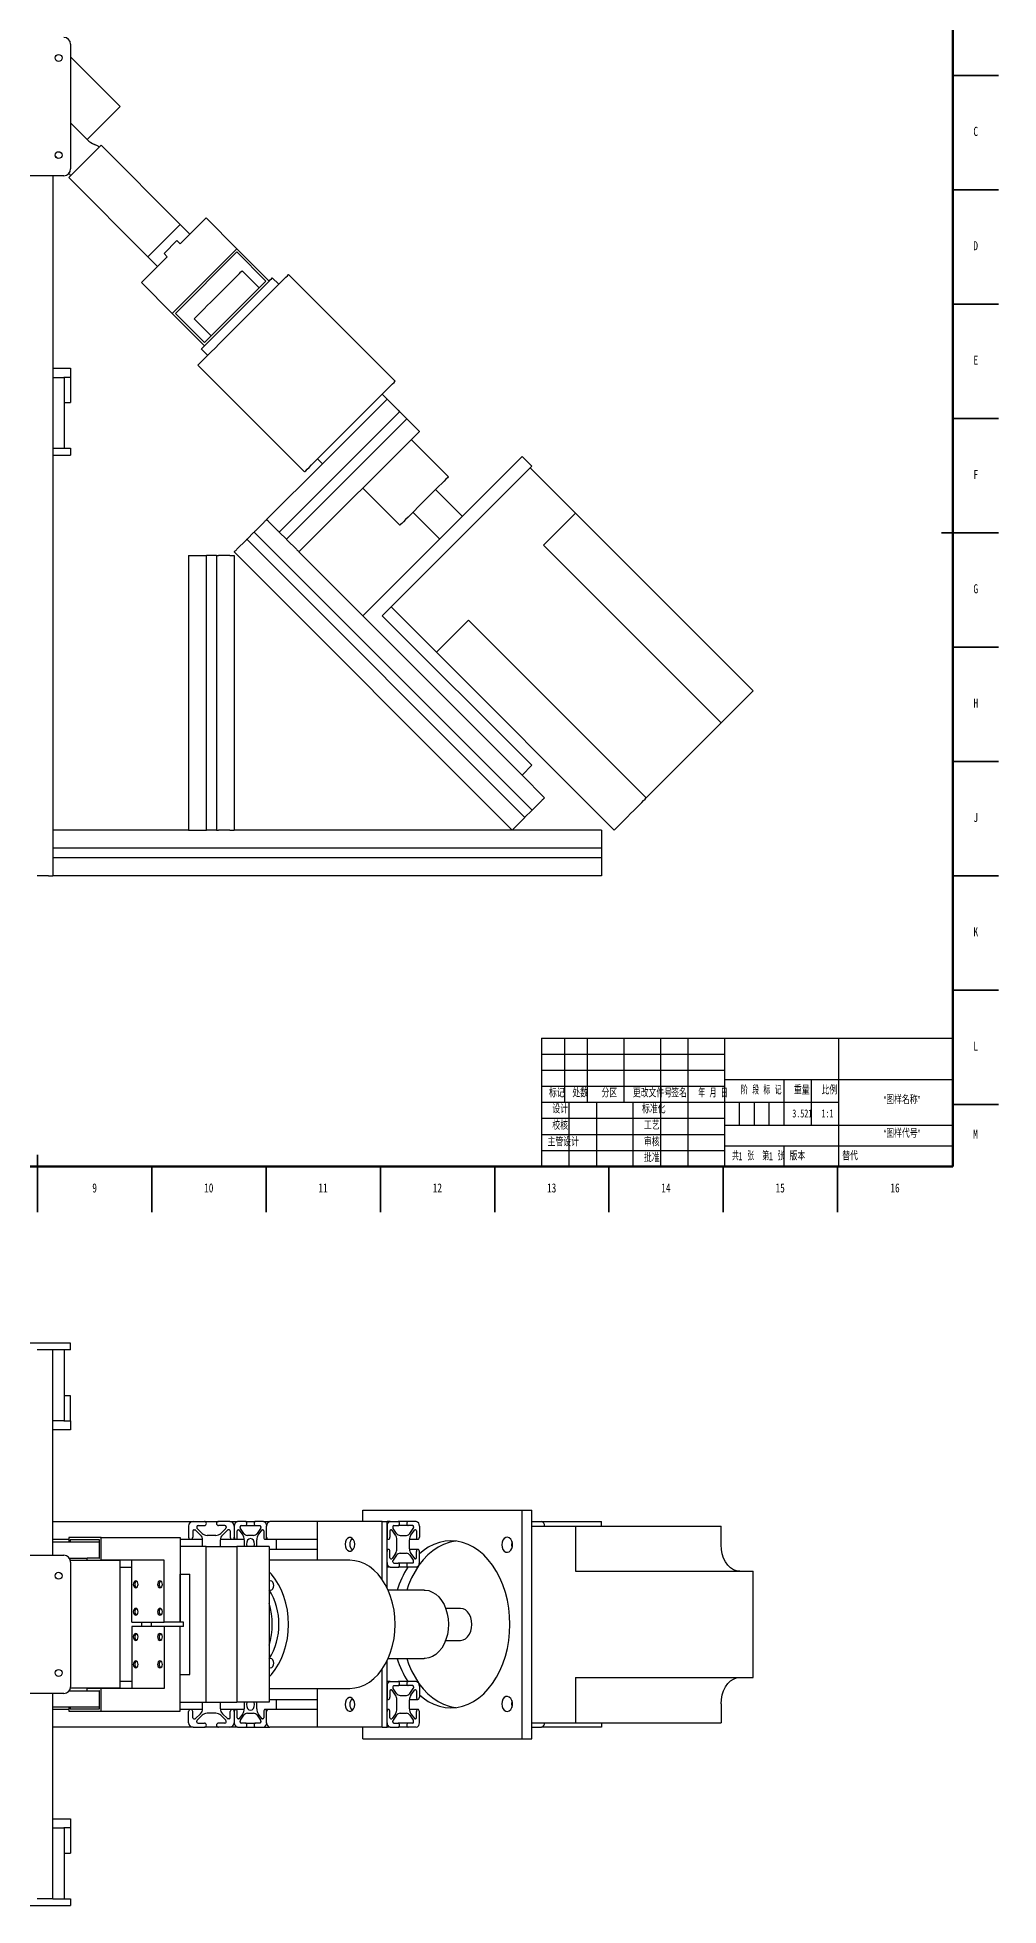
# Model space of a CAD drawing. Header units: millimetres. Extents: x -890 to 1645, y -303 to 1040.
# Drawn here: x 420 to 841, y -303 to 514 of the extents above; entities that cross this region are included whole.
import ezdxf

# ---------------------------------------------------------------- set-up
doc = ezdxf.new("R2010")
doc.units = ezdxf.units.MM
for name, color, linetype in [('10', 7, 'Continuous'), ('5', 7, 'Continuous'), ('SLD-0', 7, 'Continuous')]:
    doc.layers.add(name, color=color, linetype=linetype)
doc.styles.add('SLDTEXTSTYLE0', font='TXT', dxfattribs={"width": 0.7, "bigfont": 'bigfont'})
doc.styles.add('SLDTEXTSTYLE1', font='TXT', dxfattribs={"width": 0.7})
doc.styles.add('SLDTEXTSTYLE2', font='TXT', dxfattribs={"width": 0.6, "bigfont": 'bigfont'})
doc.styles.add('SLDTEXTSTYLE3', font='TXT', dxfattribs={"width": 0.614286, "bigfont": 'bigfont'})
doc.styles.add('SLDTEXTSTYLE4', font='TXT', dxfattribs={"width": 0.62, "bigfont": 'bigfont'})
doc.styles.add('SLDTEXTSTYLE5', font='TXT', dxfattribs={"width": 0.75})

msp = doc.modelspace()

# ---------------------------------------------------------------- linework, layer by layer
at = {"color": 7, "linetype": 'Continuous', "lineweight": 70}
for p, q in [((821, 574), (821, 20)), ((821, 20), (20, 20))]:
    msp.add_line(p, q, dxfattribs=at)
at = {"color": 7, "linetype": 'Continuous', "lineweight": 25}
for p, q in [((434.97, 510.69), (434.97, 456.19)), ((456.67, 483.44), (434.97, 505.15)), ((442.25, 469.01), (456.67, 483.44)), ((434.97, 476.3), (442.25, 469.01)), ((434.12, 452.4), (448.26, 466.54)), ((448.26, 466.54), (482.91, 431.89)), ((429.3, 460.75), (428.28, 461.77)), ((431.97, 453.19), (402.47, 453.19)), ((427.22, 453.19), (427.22, 147.08)), ((434.12, 452.4), (468.76, 417.75)), ((482.91, 423.41), (494.22, 434.72)), ((494.22, 434.72), (507.66, 421.29)), ((482.91, 431.89), (468.76, 417.75)), ((482.91, 431.89), (487.15, 427.65)), ((465.94, 406.44), (477.25, 417.75)), ((468.76, 417.75), (473.01, 413.51)), ((475.84, 419.16), (481.49, 424.82)), ((475.84, 419.16), (477.25, 417.75)), ((507.66, 421.29), (479.37, 393)), ((480.79, 393), (507.66, 419.87)), ((481.49, 424.82), (482.91, 423.41)), ((521.8, 407.14), (507.66, 421.29)), ((507.66, 419.87), (520.38, 407.14)), ((517.41, 404.17), (509.99, 411.6)), ((526.04, 405.73), (523.21, 408.56)), ((576.95, 363.3), (530.28, 409.97)), ((465.94, 406.44), (479.37, 393)), ((521.8, 407.14), (493.51, 378.86)), ((520.38, 407.14), (493.51, 380.27)), ((493.51, 378.86), (479.37, 393)), ((493.51, 380.27), (480.79, 393)), ((489.06, 390.67), (496.48, 383.24)), ((492.1, 377.44), (494.93, 374.62)), ((427.22, 368.98), (431.97, 368.98)), ((431.97, 368.98), (434.97, 368.98)), ((434.97, 368.98), (434.97, 364.98)), ((490.68, 370.37), (537.35, 323.7)), ((427.22, 364.98), (431.97, 364.98)), ((434.97, 364.98), (431.97, 364.98)), ((432.22, 333.98), (432.22, 364.98)), ((434.97, 364.98), (434.97, 353.98)), ((432.22, 353.98), (434.97, 353.98)), ((571.3, 357.65), (543.01, 329.36)), ((573.42, 355.52), (545.13, 327.24)), ((571.3, 357.65), (573.42, 355.52)), ((574.83, 354.11), (578.3, 350.65)), ((526.25, 297.33), (578.93, 350.01)), ((582.04, 346.9), (529.36, 294.22)), ((578.3, 350.65), (578.93, 350.01)), ((579.11, 349.83), (578.93, 350.01)), ((579.11, 349.83), (581.87, 347.07)), ((582.04, 346.9), (581.87, 347.07)), ((586.14, 342.8), (582.68, 346.26)), ((587.56, 341.38), (534.88, 288.7)), ((600.29, 321.58), (584.02, 337.85)), ((427.22, 333.98), (431.97, 333.98)), ((427.22, 330.98), (431.97, 330.98)), ((431.97, 333.98), (434.97, 333.98)), ((431.97, 330.98), (434.97, 330.98)), ((434.97, 333.98), (434.97, 330.98)), ((545.13, 327.24), (520.74, 302.84)), ((543.01, 329.36), (545.13, 327.24)), ((562.81, 260.77), (632.46, 330.42)), ((632.46, 330.42), (636.7, 326.18)), ((571.3, 260.77), (636.7, 326.18)), ((636, 325.47), (655.79, 305.67)), ((562.81, 316.63), (579.07, 300.37)), ((606.3, 304.26), (594.63, 315.93)), ((584.73, 306.03), (596.4, 294.36)), ((655.79, 305.67), (641.8, 291.67)), ((655.79, 305.67), (733.58, 227.89)), ((512.11, 294.22), (512.29, 294.39)), ((633.73, 172.6), (512.11, 294.22)), ((512.29, 294.39), (515.05, 297.15)), ((515.05, 297.15), (515.22, 297.33)), ((515.22, 297.33), (636.84, 175.71)), ((515.86, 297.97), (519.32, 301.43)), ((522.15, 301.43), (525.62, 297.97)), ((526.25, 297.33), (529.36, 294.22)), ((486.59, 287.08), (486.59, 167.08)), ((486.59, 287.08), (488.59, 287.08)), ((488.59, 287.08), (493.49, 287.08)), ((493.49, 287.08), (494.39, 287.08)), ((494.39, 167.08), (494.39, 287.08)), ((494.64, 287.08), (494.39, 287.08)), ((498.55, 287.08), (494.64, 287.08)), ((498.79, 287.08), (498.55, 287.08)), ((498.79, 287.08), (498.79, 167.08)), ((498.79, 287.08), (499.69, 287.08)), ((504.59, 287.08), (499.69, 287.08)), ((504.59, 287.08), (506.59, 287.08)), ((506.59, 288.7), (628.22, 167.08)), ((506.59, 287.08), (506.59, 167.08)), ((508.01, 290.12), (511.47, 293.58)), ((533.46, 290.12), (530, 293.58)), ((534.88, 288.7), (562.81, 260.77)), ((641.8, 291.67), (719.58, 213.89)), ((575.18, 264.66), (594.98, 244.86)), ((562.81, 260.77), (632.46, 191.12)), ((571.3, 260.77), (636.7, 195.36)), ((608.98, 258.86), (594.98, 244.86)), ((608.98, 258.86), (686.76, 181.08)), ((594.98, 244.86), (672.76, 167.08)), ((727.78, 222.09), (733.58, 227.89)), ((686.76, 181.08), (719.58, 213.89)), ((632.46, 191.12), (636.7, 195.36)), ((632.46, 191.12), (642.36, 181.22)), ((637.48, 176.34), (640.95, 179.81)), ((629.63, 168.49), (633.1, 171.96)), ((633.73, 172.6), (633.91, 172.77)), ((633.91, 172.77), (636.67, 175.53)), ((636.67, 175.53), (636.84, 175.71)), ((678.56, 172.88), (672.76, 167.08)), ((486.59, 167.08), (427.22, 167.08)), ((486.59, 167.08), (488.59, 167.08)), ((488.59, 167.08), (493.49, 167.08)), ((493.49, 167.08), (494.39, 167.08)), ((498.79, 167.08), (494.39, 167.08)), ((498.79, 167.08), (499.69, 167.08)), ((504.59, 167.08), (499.69, 167.08)), ((504.59, 167.08), (506.59, 167.08)), ((667.22, 167.08), (506.59, 167.08)), ((667.22, 167.08), (667.22, 165.08)), ((667.22, 165.08), (667.22, 160.18)), ((427.22, 159.28), (667.22, 159.28)), ((667.22, 160.18), (667.22, 159.28)), ((667.22, 159.28), (667.22, 159.03)), ((667.22, 159.03), (667.22, 155.13)), ((425.22, 147.08), (420.32, 147.08)), ((425.22, 147.08), (427.22, 147.08)), ((667.22, 154.88), (427.22, 154.88)), ((667.22, 147.08), (427.22, 147.08)), ((667.22, 155.13), (667.22, 154.88)), ((667.22, 154.88), (667.22, 153.98)), ((667.22, 153.98), (667.22, 149.08)), ((667.22, 149.08), (667.22, 147.08)), ((431.97, -57.28), (402.47, -57.28)), ((425.22, -60.28), (420.32, -60.28)), ((427.22, -60.28), (425.22, -60.28)), ((427.22, -150.03), (427.22, -60.28)), ((431.97, -60.28), (427.22, -60.28)), ((434.97, -57.28), (431.97, -57.28)), ((434.97, -60.28), (431.97, -60.28)), ((432.22, -91.28), (432.22, -60.28)), ((434.97, -60.28), (434.97, -57.28)), ((434.97, -80.28), (432.22, -80.28)), ((434.97, -91.28), (434.97, -80.28)), ((431.97, -91.28), (427.22, -91.28)), ((431.97, -95.28), (427.22, -95.28)), ((431.97, -91.28), (434.97, -91.28)), ((434.97, -95.28), (431.97, -95.28)), ((434.97, -91.28), (434.97, -95.28)), ((562.81, -135.28), (562.81, -130.28)), ((562.81, -130.28), (632.46, -130.28)), ((632.46, -230.28), (632.46, -130.28)), ((632.46, -130.28), (636.7, -130.28)), ((636.7, -230.28), (636.7, -130.28)), ((427.22, -135.28), (488.59, -135.28)), ((486.59, -137.28), (486.59, -142.18)), ((488.59, -135.28), (493.49, -135.28)), ((490.21, -137.58), (490.21, -137.98)), ((492.52, -140.5), (490.36, -138.34)), ((490.71, -137.08), (493.49, -137.08)), ((493.49, -135.28), (499.69, -135.28)), ((504.59, -135.28), (499.69, -135.28)), ((502.48, -137.08), (499.69, -137.08)), ((500.67, -140.5), (502.83, -138.34)), ((502.98, -137.58), (502.98, -137.98)), ((504.59, -135.28), (508.01, -135.28)), ((506.59, -137.28), (506.59, -142.18)), ((511.47, -135.28), (508.01, -135.28)), ((509.15, -137.98), (509.15, -137.58)), ((510.79, -140.5), (509.26, -138.34)), ((509.51, -137.08), (511.47, -137.08)), ((511.47, -135.28), (515.86, -135.28)), ((511.47, -137.08), (515.86, -137.08)), ((519.32, -135.28), (515.86, -135.28)), ((515.86, -137.08), (517.82, -137.08)), ((518.07, -138.34), (516.55, -140.5)), ((518.18, -137.58), (518.18, -137.98)), ((519.32, -135.28), (522.15, -135.28)), ((520.74, -142.18), (520.74, -137.28)), ((543.01, -135.28), (522.15, -135.28)), ((543.01, -152.28), (543.01, -135.28)), ((571.3, -135.28), (543.01, -135.28)), ((571.3, -160.68), (571.3, -135.28)), ((571.3, -135.28), (573.42, -135.28)), ((574.83, -135.28), (573.42, -135.28)), ((573.42, -164.31), (573.42, -135.28)), ((573.42, -137.28), (573.42, -142.18)), ((574.83, -135.28), (578.3, -135.28)), ((575.98, -137.58), (575.98, -137.98)), ((577.61, -140.5), (576.08, -138.34)), ((576.33, -137.08), (578.3, -137.08)), ((582.68, -135.28), (578.3, -135.28)), ((582.68, -137.08), (578.3, -137.08)), ((586.14, -135.28), (582.68, -135.28)), ((584.65, -137.08), (582.68, -137.08)), ((583.37, -140.5), (584.9, -138.34)), ((585, -137.58), (585, -137.98)), ((587.56, -137.28), (587.56, -142.18)), ((636.7, -135.28), (640.95, -135.28)), ((636.7, -137.28), (655.79, -137.28)), ((640.95, -135.28), (667.22, -135.28)), ((655.79, -137.28), (655.79, -157.08)), ((655.79, -137.28), (719.58, -137.28)), ((667.22, -137.28), (667.22, -135.28)), ((719.58, -145.48), (719.58, -137.28)), ((427.22, -143.08), (434.12, -143.08)), ((429.52, -144.28), (427.22, -144.28)), ((432.35, -144.28), (429.52, -144.28)), ((442.25, -144.28), (432.35, -144.28)), ((434.12, -142.28), (434.12, -144.28)), ((448.26, -142.28), (434.12, -142.28)), ((434.82, -143.28), (434.82, -144.28)), ((447.55, -143.28), (434.82, -143.28)), ((445.47, -144.28), (442.25, -144.28)), ((447.55, -144.28), (445.47, -144.28)), ((447.55, -151.28), (447.55, -143.28)), ((448.26, -152.28), (448.26, -142.28)), ((448.26, -142.28), (482.91, -142.28)), ((482.91, -142.28), (482.91, -179.28)), ((482.91, -143.08), (492.68, -143.08)), ((494.22, -146.28), (482.91, -146.28)), ((488.39, -139.4), (488.39, -142.18)), ((488.89, -138.9), (489.3, -138.9)), ((491.82, -141.21), (489.65, -139.04)), ((492.69, -146.28), (492.69, -143.33)), ((494.22, -214.28), (494.22, -146.28)), ((494.22, -146.28), (507.66, -146.28)), ((498.55, -141.38), (494.64, -141.38)), ((500.49, -146.28), (500.49, -143.33)), ((500.51, -143.08), (507.23, -143.08)), ((501.37, -141.21), (503.54, -139.04)), ((504.29, -138.9), (503.89, -138.9)), ((504.79, -139.4), (504.79, -142.18)), ((507.23, -143.08), (510.9, -143.08)), ((521.8, -146.28), (507.66, -146.28)), ((507.66, -146.28), (507.66, -214.28)), ((507.87, -142.18), (507.87, -139.4)), ((508.22, -138.9), (508.51, -138.9)), ((508.76, -139.04), (510.29, -141.21)), ((510.91, -143.33), (510.91, -146.28)), ((515.05, -141.38), (512.29, -141.38)), ((516.42, -146.28), (516.42, -143.33)), ((517.04, -141.21), (518.57, -139.04)), ((518.82, -138.9), (519.11, -138.9)), ((519.46, -139.4), (519.46, -142.18)), ((520.1, -143.08), (521.37, -143.08)), ((521.37, -143.08), (543.01, -143.08)), ((521.8, -146.28), (521.8, -214.28)), ((525.05, -143.33), (525.04, -143.08)), ((525.05, -147.23), (525.05, -143.33)), ((557.83, -143.08), (558.6, -143.08)), ((573.42, -143.08), (574.05, -143.08)), ((574.69, -139.4), (574.69, -142.18)), ((575.04, -138.9), (575.33, -138.9)), ((577.11, -141.21), (575.58, -139.04)), ((577.73, -147.23), (577.73, -143.33)), ((579.11, -141.38), (581.87, -141.38)), ((583.25, -143.08), (586.92, -143.08)), ((583.25, -147.23), (583.25, -143.33)), ((583.87, -141.21), (585.4, -139.04)), ((585.93, -138.9), (585.65, -138.9)), ((586.29, -139.4), (586.29, -142.18)), ((402.47, -150.03), (431.97, -150.03)), ((434.4, -151.28), (442.25, -151.28)), ((456.67, -152.38), (434.9, -152.38)), ((434.97, -153.03), (434.97, -207.53)), ((442.25, -152.38), (442.25, -151.28)), ((445.47, -151.28), (442.25, -151.28)), ((442.25, -152.28), (448.26, -152.28)), ((447.55, -151.28), (445.47, -151.28)), ((447.46, -151.28), (447.55, -151.28)), ((475.84, -152.28), (448.26, -152.28)), ((456.67, -208.18), (456.67, -152.38)), ((461.69, -179.28), (461.69, -152.28)), ((475.84, -179.28), (475.84, -152.28)), ((543.01, -147.48), (521.8, -147.48)), ((557.15, -152.28), (521.8, -152.28)), ((525.04, -147.48), (525.05, -147.23)), ((558.6, -147.48), (557.83, -147.48)), ((574.05, -147.48), (573.42, -147.48)), ((573.42, -153.28), (573.42, -148.38)), ((574.69, -151.16), (574.69, -148.38)), ((575.04, -151.66), (575.33, -151.66)), ((577.11, -149.35), (575.58, -151.51)), ((575.98, -152.98), (575.98, -152.57)), ((577.61, -150.06), (576.08, -152.22)), ((576.33, -153.48), (578.3, -153.48)), ((582.68, -153.48), (578.3, -153.48)), ((579.11, -149.18), (581.87, -149.18)), ((584.65, -153.48), (582.68, -153.48)), ((586.92, -147.48), (583.25, -147.48)), ((583.37, -150.06), (584.9, -152.22)), ((583.87, -149.35), (585.4, -151.51)), ((585, -152.98), (585, -152.57)), ((585.93, -151.66), (585.65, -151.66)), ((586.29, -151.16), (586.29, -148.38)), ((587.56, -153.28), (587.56, -148.38)), ((456.67, -155.28), (461.69, -155.28)), ((482.91, -179.28), (482.91, -158.28)), ((482.91, -158.28), (487.15, -158.28)), ((487.15, -202.28), (487.15, -158.28)), ((574.83, -155.28), (573.42, -155.28)), ((574.83, -155.28), (578.3, -155.28)), ((582.68, -155.28), (578.3, -155.28)), ((586.14, -155.28), (582.68, -155.28)), ((655.79, -157.08), (733.58, -157.08)), ((733.58, -203.48), (733.58, -157.08)), ((589.68, -165.28), (573.87, -165.28)), ((461.69, -179.28), (475.84, -179.28)), ((465.94, -179.28), (465.94, -181.28)), ((470.18, -179.28), (470.18, -181.28)), ((482.91, -179.28), (475.84, -179.28)), ((484.32, -179.28), (482.91, -179.28)), ((484.32, -181.28), (484.32, -179.28)), ((605.59, -173.28), (599.06, -173.28)), ((475.84, -181.28), (461.69, -181.28)), ((461.69, -181.28), (461.69, -208.28)), ((475.84, -181.28), (475.84, -208.28)), ((482.91, -181.28), (475.84, -181.28)), ((482.91, -218.28), (482.91, -181.28)), ((482.91, -202.28), (482.91, -181.28)), ((484.32, -181.28), (482.91, -181.28)), ((599.06, -187.28), (605.59, -187.28)), ((573.87, -195.28), (589.68, -195.28)), ((482.91, -202.28), (487.15, -202.28)), ((571.3, -225.28), (571.3, -199.88)), ((573.42, -225.28), (573.42, -196.25)), ((655.79, -203.48), (733.58, -203.48)), ((655.79, -203.48), (655.79, -223.28)), ((431.97, -210.53), (402.47, -210.53)), ((427.22, -300.28), (427.22, -210.53)), ((434.4, -209.28), (442.25, -209.28)), ((456.67, -208.18), (434.9, -208.18)), ((442.25, -209.28), (442.25, -208.18)), ((448.26, -208.28), (442.25, -208.28)), ((442.25, -209.28), (445.47, -209.28)), ((445.47, -209.28), (447.55, -209.28)), ((447.55, -209.28), (447.46, -209.28)), ((447.55, -217.28), (447.55, -209.28)), ((448.26, -218.28), (448.26, -208.28)), ((475.84, -208.28), (448.26, -208.28)), ((461.69, -205.28), (456.67, -205.28)), ((521.8, -208.28), (557.15, -208.28)), ((543.01, -225.28), (543.01, -208.28)), ((574.83, -205.28), (573.42, -205.28)), ((573.42, -207.28), (573.42, -212.18)), ((574.69, -209.4), (574.69, -212.18)), ((574.83, -205.28), (578.3, -205.28)), ((575.04, -208.9), (575.33, -208.9)), ((577.11, -211.21), (575.58, -209.04)), ((575.98, -207.58), (575.98, -207.98)), ((577.61, -210.5), (576.08, -208.34)), ((576.33, -207.08), (578.3, -207.08)), ((582.68, -205.28), (578.3, -205.28)), ((582.68, -207.08), (578.3, -207.08)), ((579.11, -211.38), (581.87, -211.38)), ((586.14, -205.28), (582.68, -205.28)), ((584.65, -207.08), (582.68, -207.08)), ((583.37, -210.5), (584.9, -208.34)), ((583.87, -211.21), (585.4, -209.04)), ((585, -207.58), (585, -207.98)), ((585.93, -208.9), (585.65, -208.9)), ((586.29, -209.4), (586.29, -212.18)), ((587.56, -207.28), (587.56, -212.18)), ((427.22, -216.28), (429.52, -216.28)), ((434.12, -217.48), (427.22, -217.48)), ((429.52, -216.28), (432.35, -216.28)), ((432.35, -216.28), (442.25, -216.28)), ((434.12, -216.28), (434.12, -218.28)), ((434.12, -218.28), (448.26, -218.28)), ((434.82, -216.28), (434.82, -217.28)), ((434.82, -217.28), (447.55, -217.28)), ((442.25, -216.28), (445.47, -216.28)), ((445.47, -216.28), (447.55, -216.28)), ((448.26, -218.28), (482.91, -218.28)), ((482.91, -214.28), (494.22, -214.28)), ((492.68, -217.48), (482.91, -217.48)), ((486.59, -223.28), (486.59, -218.38)), ((488.39, -221.16), (488.39, -218.38)), ((491.82, -219.35), (489.65, -221.51)), ((492.52, -220.06), (490.36, -222.22)), ((492.69, -217.23), (492.69, -214.28)), ((494.22, -214.28), (507.66, -214.28)), ((498.55, -219.18), (494.64, -219.18)), ((500.49, -217.23), (500.49, -214.28)), ((507.23, -217.48), (500.51, -217.48)), ((500.67, -220.06), (502.83, -222.22)), ((501.37, -219.35), (503.54, -221.51)), ((504.79, -221.16), (504.79, -218.38)), ((506.59, -218.38), (506.59, -223.28)), ((510.9, -217.48), (507.23, -217.48)), ((521.8, -214.28), (507.66, -214.28)), ((507.87, -221.16), (507.87, -218.38)), ((510.29, -219.35), (508.76, -221.51)), ((509.26, -222.22), (510.79, -220.06)), ((510.91, -214.28), (510.91, -217.23)), ((512.29, -219.18), (515.05, -219.18)), ((516.42, -217.23), (516.42, -214.28)), ((516.55, -220.06), (518.07, -222.22)), ((518.57, -221.51), (517.04, -219.35)), ((519.46, -218.38), (519.46, -221.16)), ((521.37, -217.48), (520.1, -217.48)), ((520.74, -223.28), (520.74, -218.38)), ((543.01, -217.48), (521.37, -217.48)), ((521.8, -213.08), (543.01, -213.08)), ((525.05, -213.33), (525.04, -213.08)), ((525.04, -217.48), (525.05, -217.23)), ((525.05, -217.23), (525.05, -213.33)), ((557.83, -213.08), (558.6, -213.08)), ((558.6, -217.48), (557.83, -217.48)), ((573.42, -213.08), (574.05, -213.08)), ((574.05, -217.48), (573.42, -217.48)), ((573.42, -223.28), (573.42, -218.38)), ((574.69, -221.16), (574.69, -218.38)), ((577.11, -219.35), (575.58, -221.51)), ((577.61, -220.06), (576.08, -222.22)), ((577.73, -217.23), (577.73, -213.33)), ((579.11, -219.18), (581.87, -219.18)), ((583.25, -213.08), (586.92, -213.08)), ((583.25, -217.23), (583.25, -213.33)), ((586.92, -217.48), (583.25, -217.48)), ((583.37, -220.06), (584.9, -222.22)), ((583.87, -219.35), (585.4, -221.51)), ((586.29, -221.16), (586.29, -218.38)), ((587.56, -223.28), (587.56, -218.38)), ((719.58, -215.08), (719.58, -223.28)), ((488.59, -225.28), (427.22, -225.28)), ((488.59, -225.28), (493.49, -225.28)), ((488.89, -221.66), (489.3, -221.66)), ((490.21, -222.98), (490.21, -222.57)), ((490.71, -223.48), (493.49, -223.48)), ((499.69, -225.28), (493.49, -225.28)), ((502.48, -223.48), (499.69, -223.48)), ((504.59, -225.28), (499.69, -225.28)), ((502.98, -222.98), (502.98, -222.57)), ((504.29, -221.66), (503.89, -221.66)), ((508.01, -225.28), (504.59, -225.28)), ((508.01, -225.28), (511.47, -225.28)), ((508.51, -221.66), (508.22, -221.66)), ((509.15, -222.98), (509.15, -222.57)), ((511.47, -223.48), (509.51, -223.48)), ((511.47, -223.48), (515.86, -223.48)), ((511.47, -225.28), (515.86, -225.28)), ((517.82, -223.48), (515.86, -223.48)), ((515.86, -225.28), (519.32, -225.28)), ((518.18, -222.57), (518.18, -222.98)), ((519.11, -221.66), (518.82, -221.66)), ((519.32, -225.28), (522.15, -225.28)), ((543.01, -225.28), (522.15, -225.28)), ((571.3, -225.28), (543.01, -225.28)), ((562.81, -230.28), (562.81, -225.28)), ((571.3, -225.28), (573.42, -225.28)), ((574.83, -225.28), (573.42, -225.28)), ((574.83, -225.28), (578.3, -225.28)), ((575.04, -221.66), (575.33, -221.66)), ((575.98, -222.98), (575.98, -222.57)), ((576.33, -223.48), (578.3, -223.48)), ((582.68, -223.48), (578.3, -223.48)), ((582.68, -225.28), (578.3, -225.28)), ((584.65, -223.48), (582.68, -223.48)), ((586.14, -225.28), (582.68, -225.28)), ((585, -222.98), (585, -222.57)), ((585.93, -221.66), (585.65, -221.66)), ((636.7, -223.28), (655.79, -223.28)), ((636.7, -225.28), (640.95, -225.28)), ((667.22, -225.28), (640.95, -225.28)), ((655.79, -223.28), (719.58, -223.28)), ((667.22, -223.28), (667.22, -225.28)), ((562.81, -230.28), (632.46, -230.28)), ((632.46, -230.28), (636.7, -230.28)), ((427.22, -265.28), (431.97, -265.28)), ((427.22, -269.28), (431.97, -269.28)), ((431.97, -265.28), (434.97, -265.28)), ((434.97, -269.28), (431.97, -269.28)), ((432.22, -300.28), (432.22, -269.28)), ((434.97, -265.28), (434.97, -269.28)), ((434.97, -269.28), (434.97, -280.28)), ((432.22, -280.28), (434.97, -280.28)), ((425.22, -300.28), (420.32, -300.28)), ((427.22, -300.28), (425.22, -300.28)), ((427.22, -300.28), (431.97, -300.28)), ((431.97, -300.28), (434.97, -300.28)), ((434.97, -300.28), (434.97, -303.28)), ((402.47, -303.28), (431.97, -303.28)), ((431.97, -303.28), (434.97, -303.28))]:
    msp.add_line(p, q, dxfattribs=at)
at = {"color": 7, "linetype": 'Continuous', "lineweight": 35}
for p, q in [((821, 497), (841, 497)), ((821, 447), (841, 447)), ((821, 397), (841, 397)), ((821, 347), (841, 347)), ((841, 297), (816, 297)), ((821, 297), (841, 297)), ((821, 247), (841, 247)), ((821, 197), (841, 197)), ((821, 147), (841, 147)), ((821, 97), (841, 97)), ((821, 47), (841, 47)), ((420.5, 0), (420.5, 25)), ((420.5, 20), (420.5, 0)), ((470.5, 20), (470.5, 0)), ((520.5, 20), (520.5, 0)), ((570.5, 20), (570.5, 0)), ((620.5, 20), (620.5, 0)), ((670.5, 20), (670.5, 0)), ((720.5, 20), (720.5, 0)), ((770.5, 20), (770.5, 0))]:
    msp.add_line(p, q, dxfattribs=at)
at = {"color": 7, "linetype": 'Continuous', "lineweight": 25, "flags": 128}
for points in [[(489.06, 390.67), (489.19, 390.8), (489.57, 391.18), (490.2, 391.81), (491.06, 392.67), (492.12, 393.73), (493.37, 394.98), (494.77, 396.38), (496.29, 397.9), (497.89, 399.5), (499.52, 401.13), (501.16, 402.77), (502.76, 404.37), (504.27, 405.88), (505.68, 407.28), (506.92, 408.53), (507.99, 409.6), (508.85, 410.46), (509.48, 411.09), (509.86, 411.47), (509.99, 411.6), (509.99, 411.6)], [(490.68, 370.37), (490.81, 370.5), (491.18, 370.87), (491.8, 371.48), (492.65, 372.33), (493.72, 373.41), (495, 374.69), (496.48, 376.17), (498.14, 377.83), (499.95, 379.64), (501.89, 381.58), (503.94, 383.63), (506.08, 385.77), (508.27, 387.96), (510.48, 390.17), (512.7, 392.39), (514.89, 394.58), (517.02, 396.71), (519.07, 398.76), (521.02, 400.71), (522.83, 402.52), (524.48, 404.17), (525.96, 405.65), (527.25, 406.94), (528.32, 408.01), (529.17, 408.86), (529.79, 409.47), (530.16, 409.85), (530.28, 409.97), (530.28, 409.97)], [(521.8, 407.14), (522.25, 407.6), (522.82, 408.17), (523.14, 408.49), (523.21, 408.56)], [(492.1, 377.44), (492.17, 377.52), (492.49, 377.83), (493.06, 378.4), (493.51, 378.86)], [(571.3, 357.65), (572.63, 358.98), (573.92, 360.27), (574.99, 361.34), (575.84, 362.19), (576.46, 362.81), (576.83, 363.18), (576.95, 363.3)], [(573.42, 355.52), (573.44, 355.5), (573.52, 355.42), (573.65, 355.29), (573.83, 355.11), (574.04, 354.9), (574.29, 354.65), (574.55, 354.39), (574.83, 354.11)], [(582.04, 346.9), (582.09, 346.85), (582.23, 346.71), (582.44, 346.5), (582.68, 346.26)], [(586.14, 342.8), (586.42, 342.52), (586.69, 342.26), (586.93, 342.01), (587.14, 341.8), (587.32, 341.62), (587.45, 341.49), (587.53, 341.41), (587.56, 341.38)], [(537.35, 323.7), (537.48, 323.83), (537.85, 324.2), (538.47, 324.82), (539.31, 325.67), (540.39, 326.74), (541.67, 328.02), (543.01, 329.36)], [(600.29, 321.58), (600.17, 321.47), (599.81, 321.1), (599.2, 320.5), (598.38, 319.68), (597.35, 318.65), (596.14, 317.44), (594.78, 316.08), (593.31, 314.6), (591.74, 313.04), (590.13, 311.43), (588.51, 309.8), (586.91, 308.21), (585.38, 306.68), (583.95, 305.25), (582.66, 303.95), (581.52, 302.82), (580.59, 301.88), (579.86, 301.16), (579.36, 300.66)], [(519.32, 301.43), (519.6, 301.71), (519.86, 301.97), (520.11, 302.22), (520.32, 302.43), (520.5, 302.61), (520.63, 302.74), (520.71, 302.82), (520.74, 302.84)], [(520.74, 302.84), (520.76, 302.82), (520.84, 302.74), (520.98, 302.61), (521.15, 302.43), (521.37, 302.22), (521.61, 301.97), (521.88, 301.71), (522.15, 301.43)], [(511.47, 293.58), (511.72, 293.83), (511.92, 294.03), (512.06, 294.17), (512.11, 294.22)], [(515.22, 297.33), (515.27, 297.38), (515.41, 297.52), (515.61, 297.72), (515.86, 297.97)], [(525.62, 297.97), (525.86, 297.72), (526.07, 297.52), (526.2, 297.38), (526.25, 297.33)], [(529.36, 294.22), (529.41, 294.17), (529.55, 294.03), (529.76, 293.83), (530, 293.58)], [(579.36, 300.66), (579.11, 300.4), (579.07, 300.37)], [(506.59, 288.7), (506.62, 288.73), (506.7, 288.81), (506.83, 288.94), (507.01, 289.12), (507.22, 289.33), (507.47, 289.58), (507.73, 289.84), (508.01, 290.12)], [(533.46, 290.12), (533.74, 289.84), (534.01, 289.58), (534.25, 289.33), (534.46, 289.12), (534.64, 288.94), (534.77, 288.81), (534.85, 288.73), (534.88, 288.7)], [(719.58, 213.89), (719.7, 214.02), (720.07, 214.39), (720.68, 214.99), (721.5, 215.81), (722.51, 216.82), (723.68, 217.99), (724.97, 219.29), (726.35, 220.67), (727.78, 222.09)], [(640.95, 179.81), (641.22, 180.08), (641.49, 180.35), (641.73, 180.59), (641.95, 180.81), (642.12, 180.98), (642.25, 181.11), (642.33, 181.2), (642.36, 181.22)], [(678.56, 172.88), (679.99, 174.3), (681.37, 175.68), (682.66, 176.98), (683.83, 178.15), (684.84, 179.16), (685.66, 179.98), (686.27, 180.58), (686.64, 180.95), (686.76, 181.08)], [(633.1, 171.96), (633.34, 172.2), (633.55, 172.41), (633.68, 172.55), (633.73, 172.6)], [(636.84, 175.71), (636.89, 175.76), (637.03, 175.89), (637.24, 176.1), (637.48, 176.34)], [(628.22, 167.08), (628.24, 167.11), (628.32, 167.19), (628.46, 167.32), (628.63, 167.49), (628.85, 167.71), (629.09, 167.95), (629.36, 168.22), (629.63, 168.49)], [(511.47, -137.08), (511.72, -137.01), (511.92, -136.82), (512.06, -136.52), (512.11, -136.18), (512.06, -135.83), (511.92, -135.54), (511.72, -135.35), (511.47, -135.28)], [(515.86, -135.28), (515.61, -135.35), (515.41, -135.54), (515.27, -135.83), (515.22, -136.18), (515.27, -136.52), (515.41, -136.82), (515.61, -137.01), (515.86, -137.08)], [(578.3, -137.08), (578.54, -137.01), (578.75, -136.82), (578.88, -136.52), (578.93, -136.18), (578.88, -135.83), (578.75, -135.54), (578.54, -135.35), (578.3, -135.28)], [(582.68, -135.28), (582.44, -135.35), (582.23, -135.54), (582.09, -135.83), (582.04, -136.18), (582.09, -136.52), (582.23, -136.82), (582.44, -137.01), (582.68, -137.08)], [(506.59, -142.18), (506.64, -142.52), (506.78, -142.82), (506.99, -143.01), (507.23, -143.08), (507.47, -143.01), (507.68, -142.82), (507.82, -142.52), (507.87, -142.18)], [(515.43, -145.28), (515.3, -144.32), (514.92, -143.51), (514.34, -142.97), (513.67, -142.78), (512.99, -142.97), (512.42, -143.51), (512.03, -144.32), (511.9, -145.28), (512.03, -146.24), (512.05, -146.28)], [(515.29, -146.28), (515.3, -146.24), (515.43, -145.28)], [(519.46, -142.18), (519.51, -142.52), (519.65, -142.82), (519.86, -143.01), (520.1, -143.08), (520.34, -143.01), (520.55, -142.82), (520.69, -142.52), (520.74, -142.18)], [(559.27, -145.28), (559.15, -144.25), (558.78, -143.35), (558.21, -142.68), (557.52, -142.32), (556.78, -142.32), (556.09, -142.68), (555.53, -143.35), (555.16, -144.25), (555.03, -145.28), (555.16, -146.31), (555.53, -147.21), (556.09, -147.88), (556.78, -148.23), (557.52, -148.23), (558.21, -147.88), (558.78, -147.21), (559.15, -146.31), (559.27, -145.28)], [(573.42, -142.18), (573.46, -142.52), (573.6, -142.82), (573.81, -143.01), (574.05, -143.08), (574.3, -143.01), (574.5, -142.82), (574.64, -142.52), (574.69, -142.18)], [(603.47, -143.9), (603.06, -143.96), (600.55, -144.48), (598.1, -145.35), (595.71, -146.56), (593.42, -148.09), (591.25, -149.93), (589.22, -152.06), (587.34, -154.47), (585.64, -157.12), (584.13, -160), (582.83, -163.07), (582.06, -165.28)], [(586.29, -142.18), (586.33, -142.52), (586.47, -142.82), (586.68, -143.01), (586.92, -143.08), (587.17, -143.01), (587.37, -142.82), (587.51, -142.52), (587.56, -142.18)], [(587.56, -211.13), (589.18, -212.47), (591.47, -214), (593.86, -215.21), (596.31, -216.08), (598.82, -216.6), (601.35, -216.78), (603.88, -216.6), (606.38, -216.08), (608.84, -215.21), (611.22, -214), (613.51, -212.47), (615.69, -210.63), (617.72, -208.49), (619.6, -206.09), (621.3, -203.43), (622.81, -200.56), (624.11, -197.49), (625.19, -194.25), (626.05, -190.87), (626.66, -187.4), (627.03, -183.86), (627.16, -180.28), (627.03, -176.7), (626.66, -173.16), (626.05, -169.68), (625.19, -166.31), (624.11, -163.07), (622.81, -160), (621.3, -157.12), (619.6, -154.47), (617.72, -152.06), (615.69, -149.93), (613.51, -148.09), (611.22, -146.56), (608.84, -145.35), (606.38, -144.48), (603.88, -143.96), (601.35, -143.78), (598.82, -143.96), (596.31, -144.48), (593.86, -145.35), (591.47, -146.56), (589.18, -148.09), (587.56, -149.42)], [(623.62, -145.48), (623.75, -146.55), (624.11, -147.51), (624.68, -148.24), (625.38, -148.68), (626.15, -148.77), (626.89, -148.5), (627.53, -147.91), (628.01, -147.05), (628.26, -146.02), (628.26, -144.94), (628.01, -143.91), (627.53, -143.05), (626.89, -142.46), (626.15, -142.19), (625.38, -142.28), (624.68, -142.72), (624.11, -143.45), (623.75, -144.41), (623.62, -145.48)], [(628.08, -144.1), (627.99, -144.41), (627.86, -145.48)], [(627.86, -145.48), (627.99, -146.55), (628.08, -146.85)], [(628.19, -144.52), (628.08, -145.48), (628.19, -146.44)], [(727.78, -157.08), (726.35, -156.9), (724.97, -156.38), (723.68, -155.52), (722.51, -154.36), (721.5, -152.93), (720.68, -151.28), (720.07, -149.45), (719.7, -147.49), (719.58, -145.48)], [(557.15, -208.28), (559.37, -208.1), (561.56, -207.58), (563.69, -206.71), (565.74, -205.51), (567.69, -203.99), (569.5, -202.17), (571.15, -200.08), (572.63, -197.74), (573.92, -195.18), (574.99, -192.43), (575.84, -189.53), (576.46, -186.51), (576.83, -183.41), (576.95, -180.28), (576.83, -177.14), (576.46, -174.05), (575.84, -171.03), (574.99, -168.13), (573.92, -165.38), (572.63, -162.82), (571.15, -160.48), (569.5, -158.39), (567.69, -156.57), (565.74, -155.05), (563.69, -153.85), (561.56, -152.98), (559.37, -152.46), (557.15, -152.28)], [(574.69, -148.38), (574.64, -148.03), (574.5, -147.74), (574.3, -147.55), (574.05, -147.48), (573.81, -147.55), (573.6, -147.74), (573.46, -148.03), (573.42, -148.38)], [(578.3, -155.28), (578.54, -155.21), (578.75, -155.02), (578.88, -154.72), (578.93, -154.38), (578.88, -154.03), (578.75, -153.74), (578.54, -153.55), (578.3, -153.48)], [(582.68, -153.48), (582.44, -153.55), (582.23, -153.74), (582.09, -154.03), (582.04, -154.38), (582.09, -154.72), (582.23, -155.02), (582.44, -155.21), (582.68, -155.28)], [(587.56, -148.38), (587.51, -148.03), (587.37, -147.74), (587.17, -147.55), (586.92, -147.48), (586.68, -147.55), (586.47, -147.74), (586.33, -148.03), (586.29, -148.38)], [(463.46, -161.28), (463.06, -161.39), (462.71, -161.72), (462.48, -162.21), (462.4, -162.78), (462.48, -163.35), (462.71, -163.84), (463.06, -164.17), (463.46, -164.28), (463.87, -164.17), (464.21, -163.84), (464.44, -163.35), (464.52, -162.78), (464.44, -162.21), (464.21, -161.72), (463.87, -161.39), (463.46, -161.28)], [(474.07, -161.28), (473.66, -161.39), (473.32, -161.72), (473.09, -162.21), (473.01, -162.78), (473.09, -163.35), (473.32, -163.84), (473.66, -164.17), (474.07, -164.28), (474.47, -164.17), (474.82, -163.84), (475.05, -163.35), (475.13, -162.78), (475.05, -162.21), (474.82, -161.72), (474.47, -161.39), (474.07, -161.28)], [(521.8, -203.26), (522.83, -202.17), (524.48, -200.08), (525.96, -197.74), (527.25, -195.18), (528.32, -192.43), (529.17, -189.53), (529.79, -186.51), (530.16, -183.41), (530.28, -180.28), (530.16, -177.14), (529.79, -174.05), (529.17, -171.03), (528.32, -168.13), (527.25, -165.38), (525.96, -162.82), (524.48, -160.48), (522.83, -158.39), (521.8, -157.3)], [(522.48, -161.31), (521.94, -161.46), (521.8, -161.56)], [(521.8, -165.06), (521.94, -165.16), (522.48, -165.31), (523.03, -165.16), (523.48, -164.72), (523.79, -164.07), (523.9, -163.31), (523.79, -162.54), (523.48, -161.89), (523.03, -161.46), (522.48, -161.31), (522.48, -161.31)], [(589.68, -165.28), (590.04, -165.29), (591.66, -165.54), (593.22, -166.14), (594.71, -167.07), (596.08, -168.31), (597.29, -169.83), (598.33, -171.6), (599.17, -173.57), (599.78, -175.69), (600.16, -177.93), (600.29, -180.22), (600.17, -182.51), (599.81, -184.75), (599.2, -186.88), (598.38, -188.86), (597.35, -190.64), (596.14, -192.17), (594.78, -193.43), (593.31, -194.38), (591.74, -194.99), (590.13, -195.27), (589.68, -195.28)], [(463.46, -173.28), (463.06, -173.39), (462.71, -173.72), (462.48, -174.21), (462.4, -174.78), (462.48, -175.35), (462.71, -175.84), (463.06, -176.17), (463.46, -176.28), (463.87, -176.17), (464.21, -175.84), (464.44, -175.35), (464.52, -174.78), (464.44, -174.21), (464.21, -173.72), (463.87, -173.39), (463.46, -173.28)], [(474.07, -173.28), (473.66, -173.39), (473.32, -173.72), (473.09, -174.21), (473.01, -174.78), (473.09, -175.35), (473.32, -175.84), (473.66, -176.17), (474.07, -176.28), (474.47, -176.17), (474.82, -175.84), (475.05, -175.35), (475.13, -174.78), (475.05, -174.21), (474.82, -173.72), (474.47, -173.39), (474.07, -173.28)], [(605.59, -187.28), (606.69, -187.1), (607.74, -186.59), (608.68, -185.75), (609.46, -184.64), (610.05, -183.32), (610.42, -181.84), (610.54, -180.28), (610.42, -178.72), (610.05, -177.24), (609.46, -175.91), (608.68, -174.81), (607.74, -173.97), (606.69, -173.45), (605.59, -173.28)], [(463.46, -187.28), (463.87, -187.17), (464.21, -186.84), (464.44, -186.35), (464.52, -185.78), (464.44, -185.21), (464.21, -184.72), (463.87, -184.39), (463.46, -184.28), (463.06, -184.39), (462.71, -184.72), (462.48, -185.21), (462.4, -185.78), (462.48, -186.35), (462.71, -186.84), (463.06, -187.17), (463.46, -187.28)], [(474.07, -187.28), (474.47, -187.17), (474.82, -186.84), (475.05, -186.35), (475.13, -185.78), (475.05, -185.21), (474.82, -184.72), (474.47, -184.39), (474.07, -184.28), (473.66, -184.39), (473.32, -184.72), (473.09, -185.21), (473.01, -185.78), (473.09, -186.35), (473.32, -186.84), (473.66, -187.17), (474.07, -187.28)], [(522.48, -195.25), (521.94, -195.4), (521.8, -195.5)], [(521.8, -199), (521.94, -199.1), (522.48, -199.25), (523.03, -199.1), (523.48, -198.66), (523.79, -198.02), (523.9, -197.25), (523.79, -196.48), (523.48, -195.84), (523.03, -195.4), (522.48, -195.25), (522.48, -195.25)], [(582.06, -195.28), (582.83, -197.49), (584.13, -200.56), (585.64, -203.43), (587.34, -206.09), (589.22, -208.49), (591.25, -210.63), (593.42, -212.47), (595.71, -214), (598.1, -215.21), (600.55, -216.08), (603.06, -216.6), (603.47, -216.66)], [(463.46, -199.28), (463.87, -199.17), (464.21, -198.84), (464.44, -198.35), (464.52, -197.78), (464.44, -197.21), (464.21, -196.72), (463.87, -196.39), (463.46, -196.28), (463.06, -196.39), (462.71, -196.72), (462.48, -197.21), (462.4, -197.78), (462.48, -198.35), (462.71, -198.84), (463.06, -199.17), (463.46, -199.28)], [(474.07, -199.28), (474.47, -199.17), (474.82, -198.84), (475.05, -198.35), (475.13, -197.78), (475.05, -197.21), (474.82, -196.72), (474.47, -196.39), (474.07, -196.28), (473.66, -196.39), (473.32, -196.72), (473.09, -197.21), (473.01, -197.78), (473.09, -198.35), (473.32, -198.84), (473.66, -199.17), (474.07, -199.28)], [(719.58, -215.08), (719.7, -213.07), (720.07, -211.11), (720.68, -209.28), (721.5, -207.63), (722.51, -206.2), (723.68, -205.04), (724.97, -204.18), (726.35, -203.66), (727.78, -203.48)], [(559.27, -215.28), (559.15, -214.25), (558.78, -213.35), (558.21, -212.68), (557.52, -212.32), (556.78, -212.32), (556.09, -212.68), (555.53, -213.35), (555.16, -214.25), (555.03, -215.28), (555.16, -216.31), (555.53, -217.21), (556.09, -217.88), (556.78, -218.23), (557.52, -218.23), (558.21, -217.88), (558.78, -217.21), (559.15, -216.31), (559.27, -215.28)], [(573.42, -212.18), (573.46, -212.52), (573.6, -212.82), (573.81, -213.01), (574.05, -213.08), (574.3, -213.01), (574.5, -212.82), (574.64, -212.52), (574.69, -212.18)], [(578.3, -207.08), (578.54, -207.01), (578.75, -206.82), (578.88, -206.52), (578.93, -206.18), (578.88, -205.83), (578.75, -205.54), (578.54, -205.35), (578.3, -205.28)], [(582.68, -205.28), (582.44, -205.35), (582.23, -205.54), (582.09, -205.83), (582.04, -206.18), (582.09, -206.52), (582.23, -206.82), (582.44, -207.01), (582.68, -207.08)], [(586.29, -212.18), (586.33, -212.52), (586.47, -212.82), (586.68, -213.01), (586.92, -213.08), (587.17, -213.01), (587.37, -212.82), (587.51, -212.52), (587.56, -212.18)], [(623.62, -215.08), (623.75, -216.15), (624.11, -217.11), (624.68, -217.84), (625.38, -218.28), (626.15, -218.37), (626.89, -218.1), (627.53, -217.51), (628.01, -216.65), (628.26, -215.62), (628.26, -214.54), (628.01, -213.51), (627.53, -212.65), (626.89, -212.06), (626.15, -211.79), (625.38, -211.88), (624.68, -212.32), (624.11, -213.05), (623.75, -214.01), (623.62, -215.08)], [(507.87, -218.38), (507.82, -218.03), (507.68, -217.74), (507.47, -217.55), (507.23, -217.48), (506.99, -217.55), (506.78, -217.74), (506.64, -218.03), (506.59, -218.38)], [(512.05, -214.28), (512.03, -214.32), (511.9, -215.28), (512.03, -216.24), (512.42, -217.05), (512.99, -217.59), (513.67, -217.78), (514.34, -217.59), (514.92, -217.05), (515.3, -216.24), (515.43, -215.28), (515.43, -215.28)], [(515.43, -215.28), (515.3, -214.32), (515.29, -214.28)], [(520.74, -218.38), (520.69, -218.03), (520.55, -217.74), (520.34, -217.55), (520.1, -217.48), (519.86, -217.55), (519.65, -217.74), (519.51, -218.03), (519.46, -218.38)], [(574.69, -218.38), (574.64, -218.03), (574.5, -217.74), (574.3, -217.55), (574.05, -217.48), (573.81, -217.55), (573.6, -217.74), (573.46, -218.03), (573.42, -218.38)], [(587.56, -218.38), (587.51, -218.03), (587.37, -217.74), (587.17, -217.55), (586.92, -217.48), (586.68, -217.55), (586.47, -217.74), (586.33, -218.03), (586.29, -218.38)], [(628.08, -213.7), (627.99, -214.01), (627.86, -215.08)], [(627.86, -215.08), (627.99, -216.15), (628.08, -216.45)], [(628.19, -214.12), (628.08, -215.08), (628.19, -216.04)], [(511.47, -225.28), (511.72, -225.21), (511.92, -225.02), (512.06, -224.72), (512.11, -224.38), (512.06, -224.03), (511.92, -223.74), (511.72, -223.55), (511.47, -223.48)], [(515.86, -223.48), (515.61, -223.55), (515.41, -223.74), (515.27, -224.03), (515.22, -224.38), (515.27, -224.72), (515.41, -225.02), (515.61, -225.21), (515.86, -225.28)], [(578.3, -225.28), (578.54, -225.21), (578.75, -225.02), (578.88, -224.72), (578.93, -224.38), (578.88, -224.03), (578.75, -223.74), (578.54, -223.55), (578.3, -223.48)], [(582.68, -223.48), (582.44, -223.55), (582.23, -223.74), (582.09, -224.03), (582.04, -224.38), (582.09, -224.72), (582.23, -225.02), (582.44, -225.21), (582.68, -225.28)]]:
    msp.add_lwpolyline(points, dxfattribs=at)
at = {"color": 7, "linetype": 'Continuous', "lineweight": 25}
for centre in [(429.72, 504.69), (429.72, 462.19), (429.72, -159.03), (429.72, -201.53)]:
    msp.add_circle(centre, 1.5, dxfattribs=at)
for centre, radius, start, end in [((431.97, 510.69), 3, 0, 90), ((449.35, 476.11), 10.04, 225, 247.30917), ((441.62, 457.63), 10, 54.24867, 67.30917), ((431.97, 456.19), 3, 270, 0), ((443.03, 459.04), 10, 208.62831, 215.75133), ((488.59, -137.28), 2, 90, 180), ((490.71, -137.58), 0.5, 90, 180), ((490.71, -137.98), 0.5, 180, 225), ((493.49, -136.18), 0.9, 270, 90), ((499.69, -136.18), 0.9, 90, 270), ((502.48, -137.58), 0.5, 0, 90), ((502.48, -137.98), 0.5, 315, 0), ((504.59, -137.28), 2, 0, 90), ((508.36, -137.03), 1.79, 101.42159, 188.04979), ((509.6, -137.52), 0.446, 101.42216, 188.04932), ((509.77, -138), 0.619, 179.0003, 213.65003), ((517.74, -137.52), 0.446, 351.94962, 78.5789), ((517.56, -138), 0.619, 326.34979, 1.00211), ((518.97, -137.03), 1.79, 351.95061, 78.5783), ((522.5, -137.03), 1.79, 101.4217, 188.04939), ((575.18, -137.03), 1.79, 101.42204, 188.04878), ((576.42, -137.52), 0.446, 101.42147, 188.04887), ((576.59, -138), 0.618, 178.99886, 213.65369), ((584.56, -137.52), 0.446, 351.95022, 78.57716), ((584.38, -138), 0.619, 326.35011, 1.00178), ((585.79, -137.03), 1.79, 351.95021, 78.57841), ((640.59, -137.03), 1.79, 351.95052, 78.5781), ((487.49, -142.18), 0.9, 180, 0), ((488.89, -139.4), 0.5, 90, 180), ((489.3, -139.4), 0.5, 45, 90), ((489.69, -143.33), 3, 0, 45), ((494.64, -138.38), 3, 225, 270), ((498.55, -138.38), 3, 270, 315), ((503.49, -143.33), 3, 135, 180), ((503.89, -139.4), 0.5, 90, 135), ((504.29, -139.4), 0.5, 0, 90), ((505.69, -142.18), 0.9, 180, 0), ((508.31, -139.34), 0.446, 101.42216, 188.04932), ((508.49, -139.21), 0.313, 32.07644, 87.20261), ((507.2, -143.26), 3.71, 358.99944, 33.65036), ((512.38, -139.5), 1.88, 212.07425, 267.20342), ((514.95, -139.5), 1.88, 272.79702, 327.92531), ((520.13, -143.26), 3.71, 146.34964, 181.00056), ((518.84, -139.21), 0.313, 92.79895, 147.92349), ((519.02, -139.34), 0.446, 351.95068, 78.57784), ((521.53, -142.29), 0.803, 171.95087, 258.57811), ((560.7, -145.28), 3.6, 133.73957, 226.26043), ((575.13, -139.34), 0.446, 101.42023, 188.05011), ((575.31, -139.21), 0.313, 32.07975, 87.19781), ((574.02, -143.26), 3.71, 358.99827, 33.65154), ((579.2, -139.5), 1.88, 212.0746, 267.20282), ((581.78, -139.5), 1.88, 272.7963, 327.92628), ((586.96, -143.26), 3.71, 146.34905, 181.00115), ((585.66, -139.21), 0.313, 92.79572, 147.92672), ((585.84, -139.34), 0.446, 351.94936, 78.57802), ((431.97, -153.03), 3, 0, 90), ((575.18, -153.53), 1.79, 171.95122, 258.57796), ((575.13, -151.22), 0.446, 171.94989, 258.57977), ((575.31, -151.35), 0.313, 272.80219, 327.92025), ((576.42, -153.04), 0.446, 171.95104, 258.57902), ((576.59, -152.56), 0.618, 146.34631, 181.00114), ((574.02, -147.29), 3.71, 326.34846, 1.00173), ((579.2, -151.06), 1.88, 92.79737, 147.92521), ((581.78, -151.06), 1.88, 32.07391, 87.20351), ((586.96, -147.29), 3.71, 178.99885, 213.65095), ((584.56, -153.04), 0.446, 281.42236, 8.04986), ((584.38, -152.56), 0.619, 358.99822, 33.64989), ((585.66, -151.35), 0.313, 212.07328, 267.20428), ((585.84, -151.22), 0.446, 281.42198, 8.05064), ((585.79, -153.53), 1.79, 281.42159, 8.04979), ((464.59, -162.64), 1.49, 121.40214, 185.46788), ((464.59, -162.92), 1.49, 174.5322, 238.59766), ((475.38, -162.78), 1.71, 124.08942, 235.91058), ((616.02, -177.21), 40.03, 146.77148, 162.65352), ((497.57, -180.28), 28.55, 328.07118, 31.92882), ((492.98, -180.28), 30.24, 342.35737, 17.64263), ((464.59, -174.64), 1.49, 121.40215, 185.46799), ((464.59, -174.92), 1.49, 174.53224, 238.59786), ((475.38, -174.78), 1.71, 124.08929, 235.91071), ((464.59, -185.64), 1.49, 121.40215, 185.46799), ((464.59, -185.92), 1.49, 174.53224, 238.59786), ((475.38, -185.78), 1.71, 124.08929, 235.91071), ((616.02, -183.35), 40.03, 197.34647, 213.22854), ((464.59, -197.64), 1.49, 121.40214, 185.46776), ((464.59, -197.92), 1.49, 174.53201, 238.59785), ((475.38, -197.78), 1.71, 124.08929, 235.91071), ((431.97, -207.53), 3, 270, 0), ((575.18, -207.03), 1.79, 101.42221, 188.0487), ((575.13, -209.34), 0.446, 101.41984, 188.0505), ((575.31, -209.21), 0.313, 32.07598, 87.2003), ((576.42, -207.52), 0.446, 101.42239, 188.04796), ((576.59, -208), 0.619, 178.99961, 213.65327), ((574.02, -213.26), 3.71, 358.99834, 33.65146), ((579.2, -209.5), 1.88, 212.07508, 267.20213), ((581.78, -209.5), 1.88, 272.79699, 327.9258), ((586.96, -213.26), 3.71, 146.34912, 181.00108), ((584.56, -207.52), 0.446, 351.95114, 78.57624), ((584.38, -208), 0.619, 326.35053, 1.00104), ((585.66, -209.21), 0.313, 92.79323, 147.93049), ((585.84, -209.34), 0.446, 351.94897, 78.57841), ((585.79, -207.03), 1.79, 351.95028, 78.57824), ((487.49, -218.38), 0.9, 0, 180), ((489.69, -217.23), 3, 315, 0), ((494.64, -222.18), 3, 90, 135), ((498.55, -222.18), 3, 45, 90), ((503.49, -217.23), 3, 180, 225), ((505.69, -218.38), 0.9, 0, 180), ((507.2, -217.29), 3.71, 326.34956, 1.00053), ((512.38, -221.06), 1.88, 92.79686, 147.92526), ((514.95, -221.06), 1.88, 32.07518, 87.2027), ((520.13, -217.29), 3.71, 178.99947, 213.65044), ((521.53, -218.27), 0.803, 101.42138, 188.04964), ((560.7, -215.28), 3.6, 133.73958, 226.26042), ((574.02, -217.29), 3.71, 326.34839, 1.0017), ((579.2, -221.06), 1.88, 92.79746, 147.92491), ((581.78, -221.06), 1.88, 32.07421, 87.20342), ((586.96, -217.29), 3.71, 178.99889, 213.65102), ((488.59, -223.28), 2, 180, 270), ((488.89, -221.16), 0.5, 180, 270), ((489.3, -221.16), 0.5, 270, 315), ((490.71, -222.57), 0.5, 135, 180), ((490.71, -222.98), 0.5, 180, 270), ((493.49, -224.38), 0.9, 270, 90), ((499.69, -224.38), 0.9, 90, 270), ((502.48, -222.98), 0.5, 270, 0), ((502.48, -222.57), 0.5, 0, 45), ((503.89, -221.16), 0.5, 225, 270), ((504.29, -221.16), 0.5, 270, 0), ((504.59, -223.28), 2, 270, 0), ((508.36, -223.53), 1.79, 171.95024, 258.57848), ((508.31, -221.22), 0.446, 171.95159, 258.57692), ((508.49, -221.35), 0.313, 272.79879, 327.92343), ((509.77, -222.56), 0.619, 146.34909, 181.00026), ((509.6, -223.04), 0.446, 171.95029, 258.57823), ((517.74, -223.04), 0.446, 281.42072, 8.05076), ((517.56, -222.56), 0.618, 358.99734, 33.65109), ((518.84, -221.35), 0.313, 212.07664, 267.19964), ((519.02, -221.22), 0.446, 281.42308, 8.04841), ((518.97, -223.53), 1.79, 281.42163, 8.04936), ((522.5, -223.53), 1.79, 171.95064, 258.57837), ((575.18, -223.53), 1.79, 171.95125, 258.57804), ((575.13, -221.22), 0.446, 171.95081, 258.57885), ((575.31, -221.35), 0.313, 272.80359, 327.92012), ((576.42, -223.04), 0.446, 171.95074, 258.57892), ((576.59, -222.56), 0.618, 146.34544, 181.00169), ((584.56, -223.04), 0.446, 281.42246, 8.05016), ((584.38, -222.56), 0.619, 358.99766, 33.65076), ((585.66, -221.35), 0.313, 212.07341, 267.20288), ((585.84, -221.22), 0.446, 281.42289, 8.04973), ((585.79, -223.53), 1.79, 281.42152, 8.04976), ((640.59, -223.53), 1.79, 281.42183, 8.04945)]:
    msp.add_arc(centre, radius, start, end, dxfattribs=at)
at = {"layer": '10', "color": 7, "lineweight": 25}
for p, q in [((651, 76), (651, 48)), ((661, 76), (661, 48)), ((677, 76), (677, 48)), ((693, 76), (693, 20)), ((705, 76), (705, 20)), ((721, 76), (721, 20)), ((771, 76), (771, 48)), ((721, 58), (821, 58)), ((746.99, 58), (746.99, 38)), ((759, 58), (759, 38)), ((641, 55), (721, 55)), ((641, 48), (771, 48)), ((641, 41), (721, 41)), ((653, 48), (653, 20)), ((665, 48), (665, 20)), ((681, 48), (681, 20)), ((771, 48), (771, 20)), ((641, 34), (721, 34)), ((721, 38), (821, 38)), ((641, 27), (721, 27)), ((721, 29), (821, 29))]:
    msp.add_line(p, q, dxfattribs=at)
at = {"layer": '10', "color": 7}
for p, q in [((641, 69), (721, 69)), ((641, 62), (721, 62))]:
    msp.add_line(p, q, dxfattribs=at)
at = {"layer": '5', "color": 7, "lineweight": 25}
for q in [(821, 76), (641, 20)]:
    msp.add_line((641, 76), q, dxfattribs=at)
at = {"layer": 'SLD-0'}
for p, q in [((727.5, 48), (727.5, 38)), ((734, 48), (734, 38)), ((740.5, 48), (740.5, 38))]:
    msp.add_line(p, q, dxfattribs=at)
at = {"layer": 'SLD-0', "lineweight": 25}
msp.add_line((746.99, 29), (746.99, 20), dxfattribs=at)

# ---------------------------------------------------------------- texts
at = {"color": 7, "linetype": 'Continuous', "lineweight": 0, "attachment_point": 2, "style": 'SLDTEXTSTYLE5'}
for s, insert, char_height in [('C', (830.96, 474.56), 3.97), ('D', (830.95, 424.56), 3.97), ('E', (831.01, 374.56), 3.97), ('F', (830.96, 324.56), 3.97), ('G', (830.99, 274.56), 3.97), ('H', (830.99, 224.56), 3.97), ('J', (830.97, 174.56), 3.97), ('K', (830.99, 124.56), 3.97), ('L', (830.95, 74.56), 3.97), ('M', (830.86, 36.06), 3.97), ('9', (445.46, 12.56), 3.97), ('10', (495.42, 12.56), 3.969), ('11', (545.42, 12.56), 3.969), ('12', (595.42, 12.56), 3.969), ('13', (645.42, 12.56), 3.969), ('14', (695.42, 12.56), 3.969), ('15', (745.42, 12.56), 3.969), ('16', (795.67, 12.56), 3.969)]:
    msp.add_mtext(s, dxfattribs=dict(at, insert=insert, char_height=char_height))
at = {"layer": '10', "char_height": 3.5}
for s, insert, attachment_point, style in [('标记', (647.71, 53.72), 2, 'SLDTEXTSTYLE0'), ('处数', (657.89, 53.72), 2, 'SLDTEXTSTYLE0'), ('分区', (670.68, 53.72), 2, 'SLDTEXTSTYLE0'), ('更改文件号', (689.53, 53.72), 2, 'SLDTEXTSTYLE0'), ('签名', (701.19, 53.72), 2, 'SLDTEXTSTYLE0'), ('年 月 日', (716.04, 53.72), 2, 'SLDTEXTSTYLE4'), ('阶 段 标 记', (737.13, 54.99), 2, 'SLDTEXTSTYLE3'), ('重量', (754.85, 54.99), 2, 'SLDTEXTSTYLE0'), ('比例', (766.94, 54.99), 2, 'SLDTEXTSTYLE0'), ('“图样名称”', (798.69, 50.79), 2, 'SLDTEXTSTYLE0'), ('设计', (649.15, 46.73), 2, 'SLDTEXTSTYLE0'), ('标准化', (690.12, 46.73), 2, 'SLDTEXTSTYLE0'), ('3.521', (755.09, 44.9), 2, 'SLDTEXTSTYLE1'), ('1:1', (766.08, 44.9), 2, 'SLDTEXTSTYLE1'), ('主管设计', (650.53, 32.33), 2, 'SLDTEXTSTYLE0'), ('校核', (649.15, 39.56), 2, 'SLDTEXTSTYLE0'), ('工艺', (689.24, 39.6), 2, 'SLDTEXTSTYLE0'), ('审核', (689.23, 32.33), 2, 'SLDTEXTSTYLE0'), ('“图样代号”', (798.69, 36.05), 2, 'SLDTEXTSTYLE0'), ('批准', (689.22, 25.44), 2, 'SLDTEXTSTYLE0'), ('共  张', (729.18, 26.2), 2, 'SLDTEXTSTYLE2'), ('1', (727.14, 26.2), 1, 'SLDTEXTSTYLE1'), ('第  张', (742.44, 26.2), 2, 'SLDTEXTSTYLE2'), ('1', (740.48, 26.2), 1, 'SLDTEXTSTYLE1'), ('版本', (752.96, 26.2), 2, 'SLDTEXTSTYLE0')]:
    msp.add_mtext(s, dxfattribs=dict(at, insert=insert, attachment_point=attachment_point, style=style))
at = {"layer": 'SLD-0', "insert": (772.56, 26.2), "char_height": 3.5, "attachment_point": 1, "style": 'SLDTEXTSTYLE0'}
msp.add_mtext('替代', dxfattribs=at)

doc.saveas('drawing.dxf')
